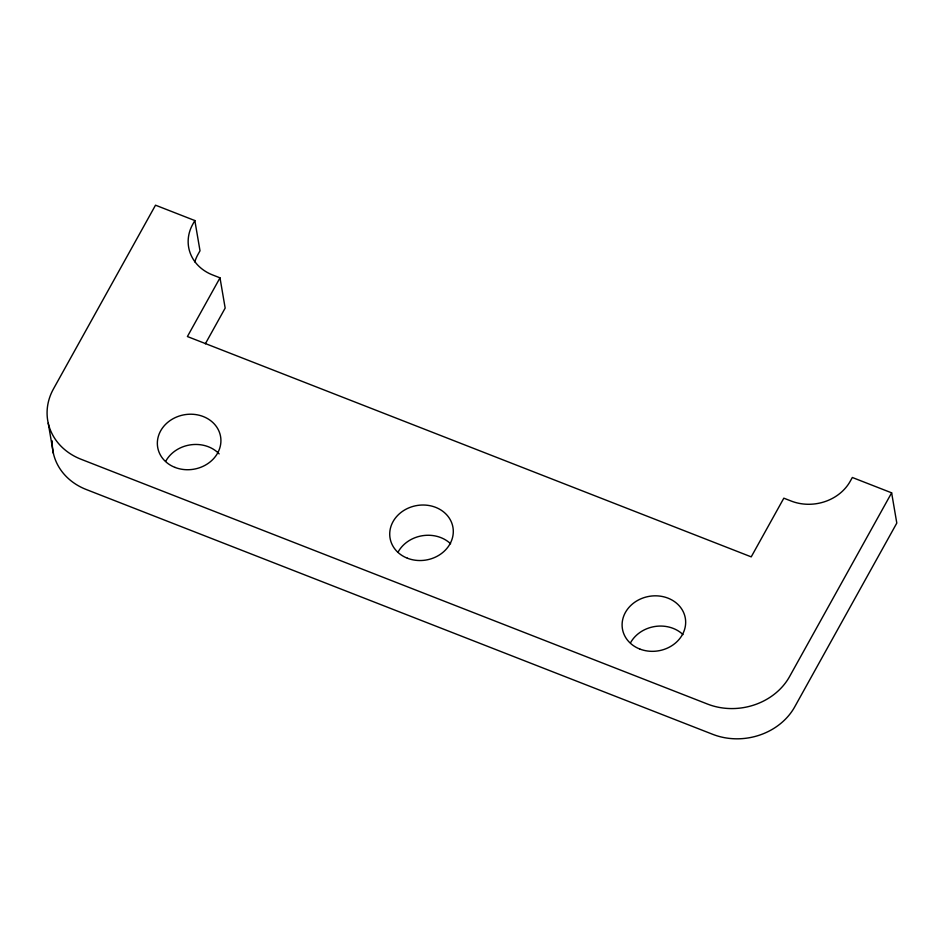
<?xml version="1.0" encoding="UTF-8"?>
<svg xmlns="http://www.w3.org/2000/svg" width="944" height="944" viewBox="0 0 944 944"><rect width="100%" height="100%" fill="white"/><g stroke="black" fill="none" stroke-linecap="round" stroke-linejoin="round"><path stroke-width="1.42" d="M219.999 277.843L187.408 336.536L751.223 556.866L783.827 498.172L791.237 501.063A44.179 38.256 -9.7 0 0 850.155 481.393L852.338 477.487L891.632 492.839L789.562 676.6A61.36 53.135 -9.7 0 1 707.634 704.106L81.054 459.256A61.36 53.135 -9.7 0 1 53.442 388.952L155.512 205.19L194.842 220.554L192.647 224.495A44.179 38.256 -9.7 0 0 212.612 274.952L219.999 277.843L225.168 308.086L205.332 343.805M891.632 492.839L896.8 523.082L794.73 706.844A61.36 53.135 -9.7 0 1 712.803 734.349L86.223 489.499A61.36 53.135 -9.7 0 1 52.298 440.931M194.842 220.554L200.01 250.785L197.815 254.727A44.179 38.256 -9.7 0 0 194.806 261.889M48.227 423.148L53.395 453.38M630.568 642.687A31.907 27.636 -9.7 0 1 682.996 634.58M398.191 551.886A31.907 27.636 -9.7 0 1 450.618 543.779M165.825 461.085A31.907 27.636 -9.7 0 1 219.15 453.875M639.749 649.012A31.907 27.636 -9.7 0 0 685.604 620.503A31.907 27.636 -9.7 0 0 636.28 601.222A31.907 27.636 -9.7 0 0 639.749 649.012M407.383 558.211A31.907 27.636 -9.7 0 0 453.238 529.702A31.907 27.636 -9.7 0 0 403.902 510.421A31.907 27.636 -9.7 0 0 407.383 558.211M175.006 467.41A31.907 27.636 -9.7 0 0 220.861 438.889A31.907 27.636 -9.7 0 0 171.525 419.62A31.907 27.636 -9.7 0 0 175.006 467.41"/></g></svg>
